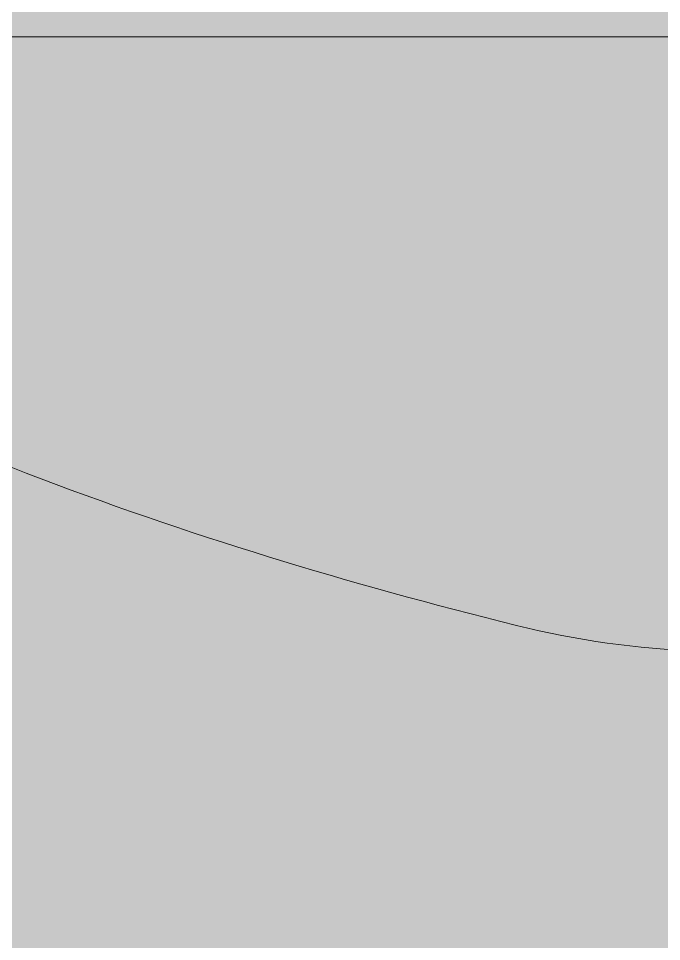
# Model space of a CAD drawing. Header units: centimetres. Extents: x 0.3 to 13.7, y -19.6 to -0.4.
# Drawn here: x 2.6564 to 2.8515, y -1.3218 to -1.0419 of the extents above; entities that cross this region are included whole.
import ezdxf

# ---------------------------------------------------------------- set-up
doc = ezdxf.new("R2010")
doc.units = ezdxf.units.CM
doc.header["$MEASUREMENT"] = 0
doc.layers.add('Layer 1', color=7, linetype='Continuous')

# ---------------------------------------------------------------- blocks, each defined once
blk = doc.blocks.new('block 3')
at = {"layer": 'Layer 1', "lineweight": 0}
for points, knots in [([(12.79385, -0.77637), (12.79385, -0.77637), (5.88455, -0.77637), (5.88455, -0.77637), (5.88455, -0.77637), (5.68297, -0.77637), (5.68297, -0.77637), (5.68297, -0.77637), (5.46511, -0.77637), (5.46511, -0.77637), (5.46511, -0.77637), (5.30316, -0.77637), (5.30316, -0.77637), (5.30316, -0.77637), (4.91828, -0.77637), (4.91828, -0.77637), (4.91828, -0.77637), (4.65977, -0.77637), (4.65977, -0.77637), (4.65977, -0.77637), (4.5178, -0.77637), (4.5178, -0.77637), (4.5178, -0.77637), (4.37449, -0.77637), (4.37449, -0.77637), (4.37449, -0.77637), (4.19865, -0.77637), (4.19865, -0.77637), (4.19865, -0.77637), (4.02552, -0.77637), (4.02552, -0.77637), (4.02552, -0.77637), (3.77616, -0.77637), (3.77616, -0.77637), (3.77616, -0.77637), (3.49969, -0.77637), (3.49969, -0.77637), (3.49969, -0.77637), (3.32893, -0.77637), (3.32893, -0.77637), (3.32893, -0.77637), (2.94371, -0.77637), (2.94371, -0.77637), (2.94371, -0.77637), (2.63742, -0.77637), (2.63742, -0.77637), (2.63742, -0.77637), (1.17615, -0.77637), (1.17615, -0.77637), (0.87766, -0.77637), (0.63508, -1.01895), (0.63508, -1.31744), (0.63508, -1.31744), (0.63508, -2.00996), (0.63508, -2.00996), (0.63508, -2.00996), (0.63508, -2.61406), (0.63508, -2.61406), (0.63508, -2.61406), (0.63508, -3.47429), (0.63508, -3.47429), (0.63508, -3.47429), (0.63508, -3.64301), (0.63508, -3.64301), (0.63508, -3.64301), (0.63508, -4.02147), (0.63508, -4.02147), (0.63508, -4.02147), (0.63508, -4.07669), (0.63508, -4.07669), (0.63508, -4.07669), (0.63508, -4.27828), (0.63508, -4.27828), (0.63508, -4.27828), (0.63508, -4.45988), (0.63508, -4.45988), (0.63508, -4.45988), (0.63508, -4.60692), (0.63508, -4.60692), (0.63508, -4.60692), (0.63508, -4.86238), (0.63508, -4.86238), (0.63508, -4.86238), (0.63508, -5.45597), (0.63508, -5.45597), (0.63508, -5.45597), (0.63508, -5.69212), (0.63508, -5.69212), (0.63508, -5.69212), (0.63508, -5.83103), (0.63508, -5.83103), (0.63508, -5.83103), (0.63508, -6.31349), (0.63508, -6.31349), (0.63508, -6.31349), (0.63508, -6.52593), (0.63508, -6.52593), (0.63508, -6.52593), (0.63508, -18.69758), (0.63508, -18.69758), (0.63508, -18.99607), (0.87766, -19.23865), (1.17615, -19.23865), (1.17615, -19.23865), (1.63151, -19.23865), (1.63151, -19.23865), (1.63151, -19.23865), (1.76906, -19.23865), (1.76906, -19.23865), (1.76906, -19.23865), (12.79385, -19.23865), (12.79385, -19.23865), (13.09234, -19.23865), (13.33492, -18.99607), (13.33492, -18.69758), (13.33492, -18.69758), (13.33492, -1.31744), (13.33492, -1.31744), (13.33492, -1.01895), (13.09234, -0.77637), (12.79385, -0.77637)], [0, 0, 0, 0, 1, 1, 1, 2, 2, 2, 3, 3, 3, 4, 4, 4, 5, 5, 5, 6, 6, 6, 7, 7, 7, 8, 8, 8, 9, 9, 9, 10, 10, 10, 11, 11, 11, 12, 12, 12, 13, 13, 13, 14, 14, 14, 15, 15, 15, 16, 16, 16, 17, 17, 17, 18, 18, 18, 19, 19, 19, 20, 20, 20, 21, 21, 21, 22, 22, 22, 23, 23, 23, 24, 24, 24, 25, 25, 25, 26, 26, 26, 27, 27, 27, 28, 28, 28, 29, 29, 29, 30, 30, 30, 31, 31, 31, 32, 32, 32, 33, 33, 33, 34, 34, 34, 35, 35, 35, 36, 36, 36, 37, 37, 37, 38, 38, 38, 39, 39, 39, 40, 40, 40, 40]), ([(2.94201, -1.04741), (2.94506, -1.04843), (2.94845, -1.04978), (2.9515, -1.05114), (3.00808, -1.07486), (3.06466, -1.09891), (3.11481, -1.13516), (3.12768, -1.14465), (3.15343, -1.14431), (3.1514, -1.16294), (3.14936, -1.17921), (3.12497, -1.17311), (3.11141, -1.17921), (3.04975, -1.20563), (2.9847, -1.21851), (2.91897, -1.22969), (2.88069, -1.23613), (2.8441, -1.23511), (2.80751, -1.22597), (2.7062, -1.2009), (2.60863, -1.16566), (2.51783, -1.11246), (2.51512, -1.11077), (2.51207, -1.10908), (2.50936, -1.10704), (2.50394, -1.10331), (2.49648, -1.10094), (2.49614, -1.09315), (2.49547, -1.08333), (2.50427, -1.08367), (2.51003, -1.08163), (2.54561, -1.06876), (2.58152, -1.05859), (2.61845, -1.05114), (2.62489, -1.04978), (2.63133, -1.04877), (2.63776, -1.04741), (2.63776, -1.04741), (2.94201, -1.04741), (2.94201, -1.04741)], [0, 0, 0, 0, 1, 1, 1, 2, 2, 2, 3, 3, 3, 4, 4, 4, 5, 5, 5, 6, 6, 6, 7, 7, 7, 8, 8, 8, 9, 9, 9, 10, 10, 10, 11, 11, 11, 12, 12, 12, 13, 13, 13, 13])]:
    blk.add_open_spline(points, degree=3, knots=knots, dxfattribs=at)
blk = doc.blocks.new('block 2')
at = {"layer": 'Layer 1', "true_color": 0xb87e2b}
h = blk.add_hatch(color=45, dxfattribs=at)
h.dxf.hatch_style = 2
h.paths.add_polyline_path([(0.26225, -0.4036), (0.26225, -19.61142), (13.70775, -19.61142), (13.70775, -0.4036)])
edge = h.paths.add_edge_path()
edge.add_spline(control_points=[(9.70315, -12.75349), (8.9771, -13.47953), (8.01177, -13.87937), (6.985, -13.87937), (5.95821, -13.87937), (4.99289, -13.47953), (4.26685, -12.75349), (3.54081, -12.02743), (3.14096, -11.0621), (3.14096, -10.03533), (3.14096, -9.00855), (3.54081, -8.04323), (4.26685, -7.31718), (4.82476, -6.75928), (5.52404, -6.39425), (6.28385, -6.25498), (6.1156, -6.08404), (6.01323, -5.84925), (6.01323, -5.59047), (6.01323, -5.06907), (6.43749, -4.64489), (6.95899, -4.64489), (7.48038, -4.64489), (7.90457, -5.06907), (7.90457, -5.59047), (7.90457, -5.84452), (7.80488, -6.07622), (7.64088, -6.24677), (8.41819, -6.37963), (9.13416, -6.7482), (9.70315, -7.31718), (10.42919, -8.04323), (10.82904, -9.00855), (10.82904, -10.03533), (10.82904, -11.0621), (10.42919, -12.02743), (9.70315, -12.75349)], knot_values=[0, 0, 0, 0, 1, 1, 1, 2, 2, 2, 3, 3, 3, 4, 4, 4, 5, 5, 5, 6, 6, 6, 7, 7, 7, 8, 8, 8, 9, 9, 9, 10, 10, 10, 11, 11, 11, 12, 12, 12, 12], degree=3, periodic=1)
at = {"layer": 'Layer 1'}
blk.add_blockref('block 3', (0, 0), dxfattribs=at)

msp = doc.modelspace()

# ---------------------------------------------------------------- block references
at = {"layer": 'Layer 1'}
msp.add_blockref('block 2', (0, 0), dxfattribs=at)

doc.saveas('drawing.dxf')
